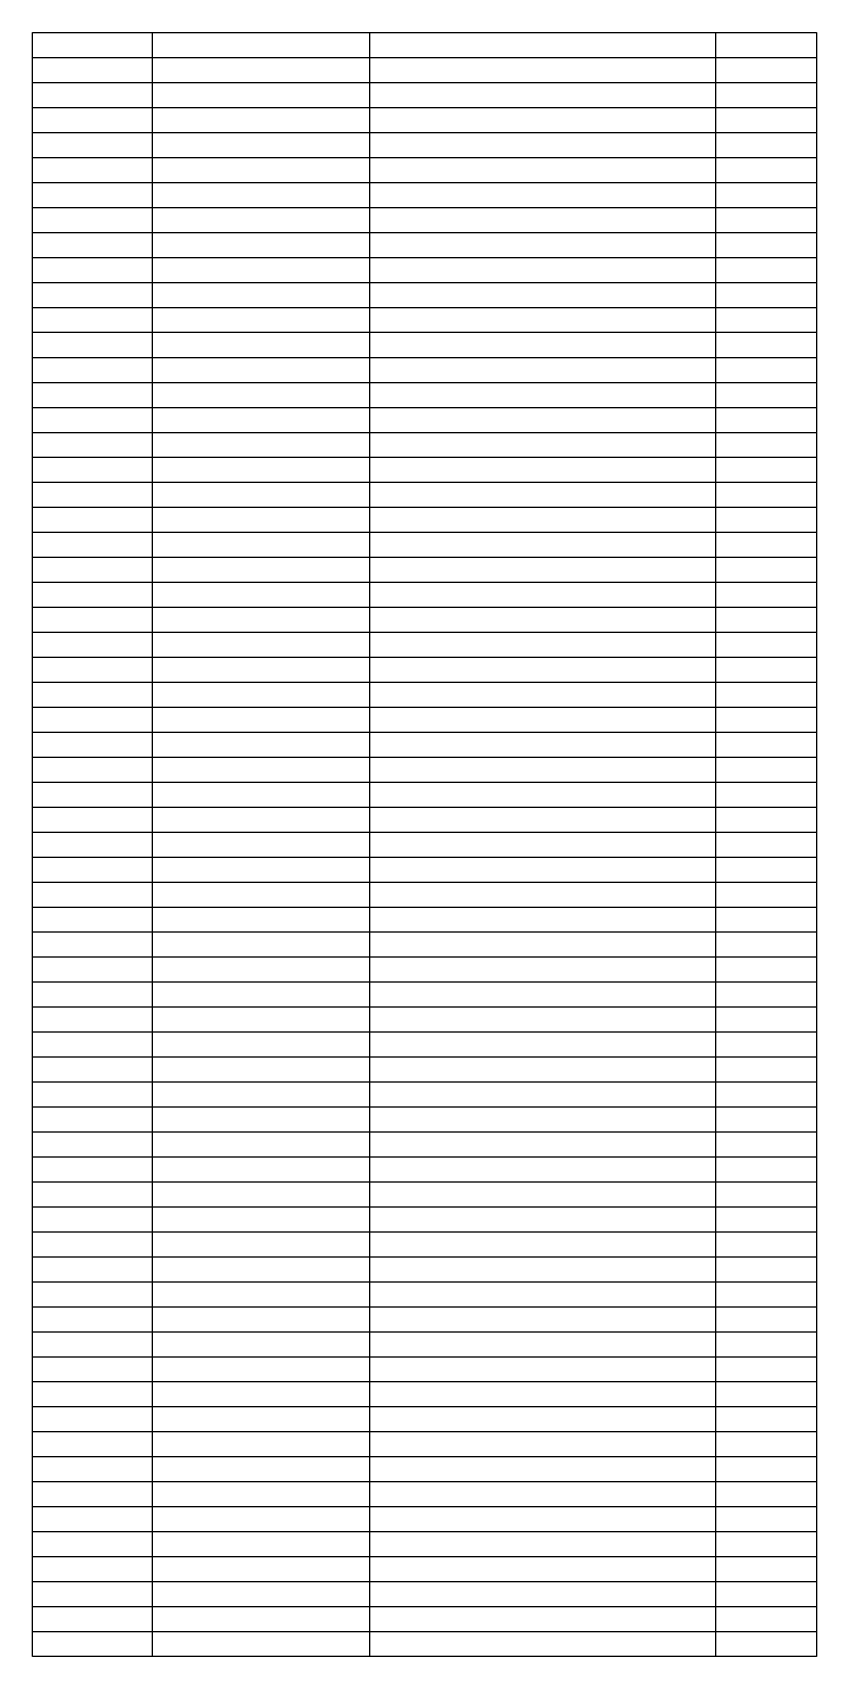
# Model space of a CAD drawing. Extents: x 9 to 432, y 44 to 411.
# Drawn here: x 255.1 to 432.3, y 44.2 to 411.2 of the extents above; entities that cross this region are included whole.
import ezdxf

# ---------------------------------------------------------------- set-up
doc = ezdxf.new("R2010")
doc.units = 0
doc.layers.get('0').update_dxf_attribs({"linetype": 'CONTINUOUS'})

msp = doc.modelspace()

# ---------------------------------------------------------------- linework, layer by layer
at = {"color": 7}
for p, q in [((255.072444, 44.194589), (255.072444, 411.224589)), ((255.072444, 411.224589), (432.251556, 411.224589)), ((282.194, 49.839033), (282.194, 411.224589)), ((331.300667, 49.839033), (331.300667, 411.224589)), ((409.504444, 49.839033), (409.504444, 411.224589)), ((432.251556, 411.224589), (432.251556, 44.194589)), ((255.072444, 405.580144), (432.251556, 405.580144)), ((255.072444, 399.907478), (432.251556, 399.907478)), ((255.072444, 394.263033), (432.251556, 394.263033)), ((255.072444, 388.618589), (432.251556, 388.618589)), ((255.072444, 382.974144), (432.251556, 382.974144)), ((255.072444, 377.3297), (432.251556, 377.3297)), ((255.072444, 371.685256), (432.251556, 371.685256)), ((255.072444, 366.040811), (432.251556, 366.040811)), ((255.072444, 360.396367), (432.251556, 360.396367)), ((255.072444, 354.751922), (432.251556, 354.751922)), ((255.072444, 349.107478), (432.251556, 349.107478)), ((255.072444, 343.463033), (432.251556, 343.463033)), ((255.072444, 337.790367), (432.251556, 337.790367)), ((255.072444, 332.145922), (432.251556, 332.145922)), ((255.072444, 326.501478), (432.251556, 326.501478)), ((255.072444, 320.857033), (432.251556, 320.857033)), ((255.072444, 315.212589), (432.251556, 315.212589)), ((255.072444, 309.568144), (432.251556, 309.568144)), ((255.072444, 303.9237), (432.251556, 303.9237)), ((255.072444, 298.279256), (432.251556, 298.279256)), ((255.072444, 292.634811), (432.251556, 292.634811)), ((255.072444, 286.990367), (432.251556, 286.990367)), ((255.072444, 281.345922), (432.251556, 281.345922)), ((255.072444, 275.701478), (432.251556, 275.701478)), ((255.072444, 270.028811), (432.251556, 270.028811)), ((255.072444, 264.384367), (432.251556, 264.384367)), ((255.072444, 258.739922), (432.251556, 258.739922)), ((255.072444, 253.095478), (432.251556, 253.095478)), ((255.072444, 247.451033), (432.251556, 247.451033)), ((255.072444, 241.806589), (432.251556, 241.806589)), ((255.072444, 236.162144), (432.251556, 236.162144)), ((255.072444, 230.5177), (432.251556, 230.5177)), ((255.072444, 224.873256), (432.251556, 224.873256)), ((255.072444, 219.228811), (432.251556, 219.228811)), ((255.072444, 213.584367), (432.251556, 213.584367)), ((255.072444, 207.968144), (432.251556, 207.968144)), ((255.072444, 202.295478), (432.251556, 202.295478)), ((255.072444, 196.651033), (432.251556, 196.651033)), ((255.072444, 191.006589), (432.251556, 191.006589)), ((255.072444, 185.362144), (432.251556, 185.362144)), ((255.072444, 179.7177), (432.251556, 179.7177)), ((255.072444, 174.073256), (432.251556, 174.073256)), ((255.072444, 168.428811), (432.251556, 168.428811)), ((255.072444, 162.784367), (432.251556, 162.784367)), ((255.072444, 157.139922), (432.251556, 157.139922)), ((255.072444, 151.495478), (432.251556, 151.495478)), ((255.072444, 145.851033), (432.251556, 145.851033)), ((255.072444, 140.206589), (432.251556, 140.206589)), ((255.072444, 134.533922), (432.251556, 134.533922)), ((255.072444, 128.889478), (432.251556, 128.889478)), ((255.072444, 123.245033), (432.251556, 123.245033)), ((255.072444, 117.600589), (432.251556, 117.600589)), ((255.072444, 111.956144), (432.251556, 111.956144)), ((255.072444, 106.3117), (432.251556, 106.3117)), ((255.072444, 100.667256), (432.251556, 100.667256)), ((255.072444, 95.022811), (432.251556, 95.022811)), ((255.072444, 89.378367), (432.251556, 89.378367)), ((255.072444, 83.733922), (432.251556, 83.733922)), ((255.072444, 78.089478), (432.251556, 78.089478)), ((255.072444, 72.445033), (432.251556, 72.445033)), ((255.072444, 66.772367), (432.251556, 66.772367)), ((255.072444, 61.127922), (432.251556, 61.127922)), ((255.072444, 55.483478), (432.251556, 55.483478)), ((255.072444, 49.839033), (432.251556, 49.839033)), ((282.194, 44.194589), (282.194, 49.839033)), ((331.300667, 44.194589), (331.300667, 49.839033)), ((409.504444, 44.194589), (409.504444, 49.839033)), ((432.251556, 44.194589), (255.072444, 44.194589))]:
    msp.add_line(p, q, dxfattribs=at)

doc.saveas('drawing.dxf')
